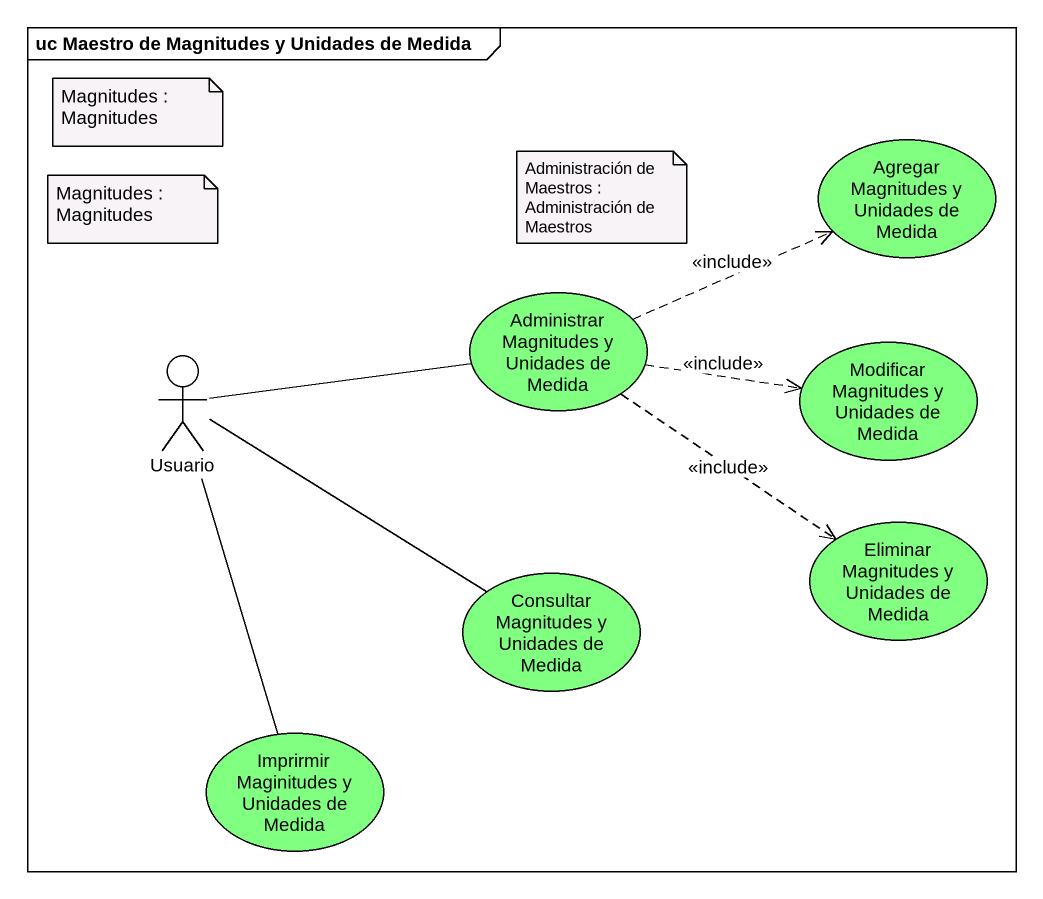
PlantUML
@startuml
mainframe uc Maestro de Magnitudes y Unidades de Medida
usecase "Agregar Magnitudes y Unidades de Medida" as Agregar_Magnitudes_y #80FF80
usecase "Administrar Magnitudes y Unidades de Medida" as Administrar_Magnitudes_y #80FF80
actor Usuario
usecase "Modificar Magnitudes y Unidades de Medida" as Modificar_Magnitudes_y #80FF80
usecase "Eliminar Magnitudes y Unidades de Medida" as Eliminar_Magnitudes_y #80FF80
usecase "Consultar Magnitudes y Unidades de Medida" as Consultar_Magnitudes_y #80FF80
usecase "Imprirmir Maginitudes y Unidades de Medida" as Imprirmir_Maginitudes_y #80FF80
Administrar_Magnitudes_y .right.> Agregar_Magnitudes_y : <<include>>
Administrar_Magnitudes_y .right.> Modificar_Magnitudes_y : <<include>>
Administrar_Magnitudes_y ..> Eliminar_Magnitudes_y : <<include>>
Usuario -right- Administrar_Magnitudes_y
Usuario -right- Consultar_Magnitudes_y
Usuario -- Imprirmir_Maginitudes_y
note as N1
  Magnitudes : Magnitudes
end note
note as N2
  Magnitudes : Magnitudes
end note
note as N3
  Administración de Maestros : Administración de Maestros
end note
@enduml
